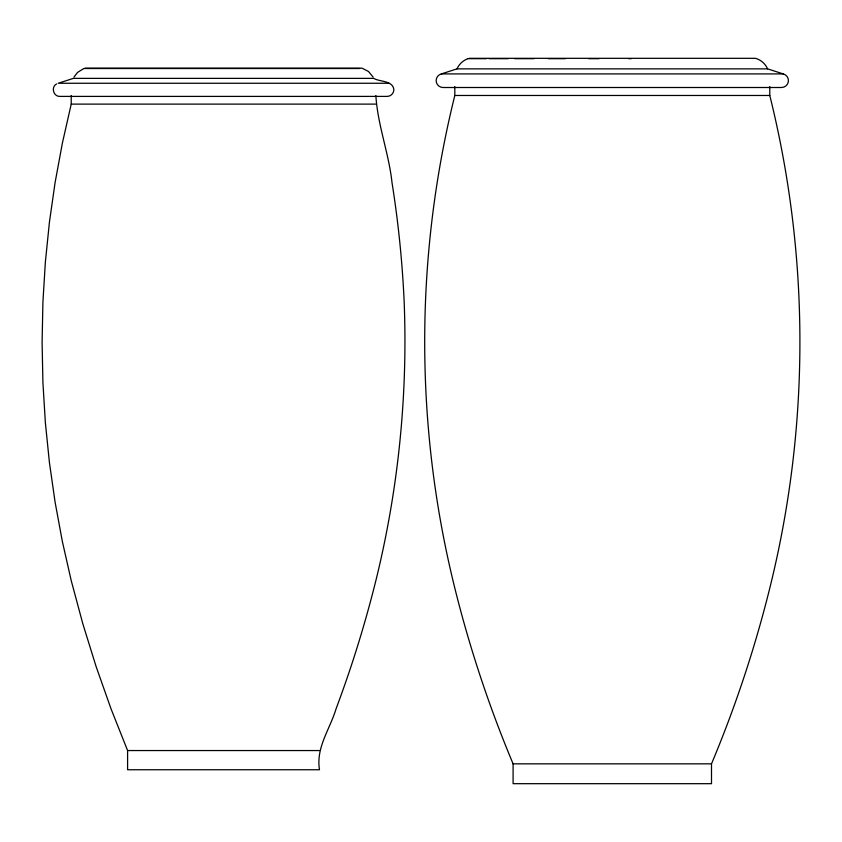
<?xml version="1.0" encoding="UTF-8"?>
<svg xmlns="http://www.w3.org/2000/svg" width="842" height="842" viewBox="0 0 842 842"><rect width="100%" height="100%" fill="white"/><g stroke="black" fill="none" stroke-linecap="round" stroke-linejoin="round"><path stroke-width="1.26" d="M71.223 95.535L71.223 104.113L62.361 143.214L55.077 182.651L49.404 222.351L45.352 262.241L42.91 302.267L42.1 342.357L42.91 382.447L45.352 422.473L49.404 462.363L55.077 502.064L62.361 541.501L71.223 580.601L82.853 623.869L96.146 666.664L111.06 708.911L127.595 750.548L127.595 769.746L319.497 769.746C315.75 747.664 329.969 729.172 336.032 708.911C341.263 694.924 346.23 680.831 350.956 666.664C360.344 638.299 368.649 609.587 375.869 580.601C398.266 489.739 407.823 395.782 404.181 302.267C402.381 262.199 398.319 222.267 392.014 182.651C388.878 153.255 377.605 124.921 375.869 95.535M73.991 77.064L77.506 72.454L83.632 68.623M56.582 83.926C50.741 86.958 53.351 96.693 59.919 96.398L387.173 96.398C390.751 96.42 393.877 93.294 393.856 89.715C392.972 80.316 379.721 82.042 373.743 78.369L73.359 78.369L58.193 83.263L388.909 83.263M441.334 73.917L457.017 68.865L767.588 68.865L783.26 73.917A6.904 6.904 0 0 1 781.481 87.505L443.124 87.505A6.904 6.904 0 0 1 441.334 73.917L783.26 73.917M469.068 58.319L755.537 58.319A18.787 18.787 0 0 1 767.588 68.865M468.068 58.687L486.497 58.687M489.055 58.687L508.242 58.687M514.63 58.687L534.017 58.687M548.405 58.687L565.329 58.687M588.674 58.687L599.02 58.687M628.711 58.687L631.289 58.687M85.01 68.17L362.081 68.17L368.501 71.496L373.111 77.064M84.053 68.528L359.597 68.528M454.817 86.516L454.817 95.472L769.788 95.472L769.788 86.516M71.223 104.113L375.869 104.113M127.595 750.548L319.497 750.548M454.817 95.472A1022.462 1022.462 0 0 0 454.817 588.126A1203.85 1203.85 0 0 0 513.094 763.841L711.501 763.841A1203.85 1203.85 0 0 0 769.788 588.126A1022.462 1022.462 0 0 0 769.788 95.472M711.501 763.841L711.501 783.681L513.094 783.681L513.094 763.841M457.017 68.865A18.787 18.787 0 0 1 467.636 58.793"/></g></svg>
